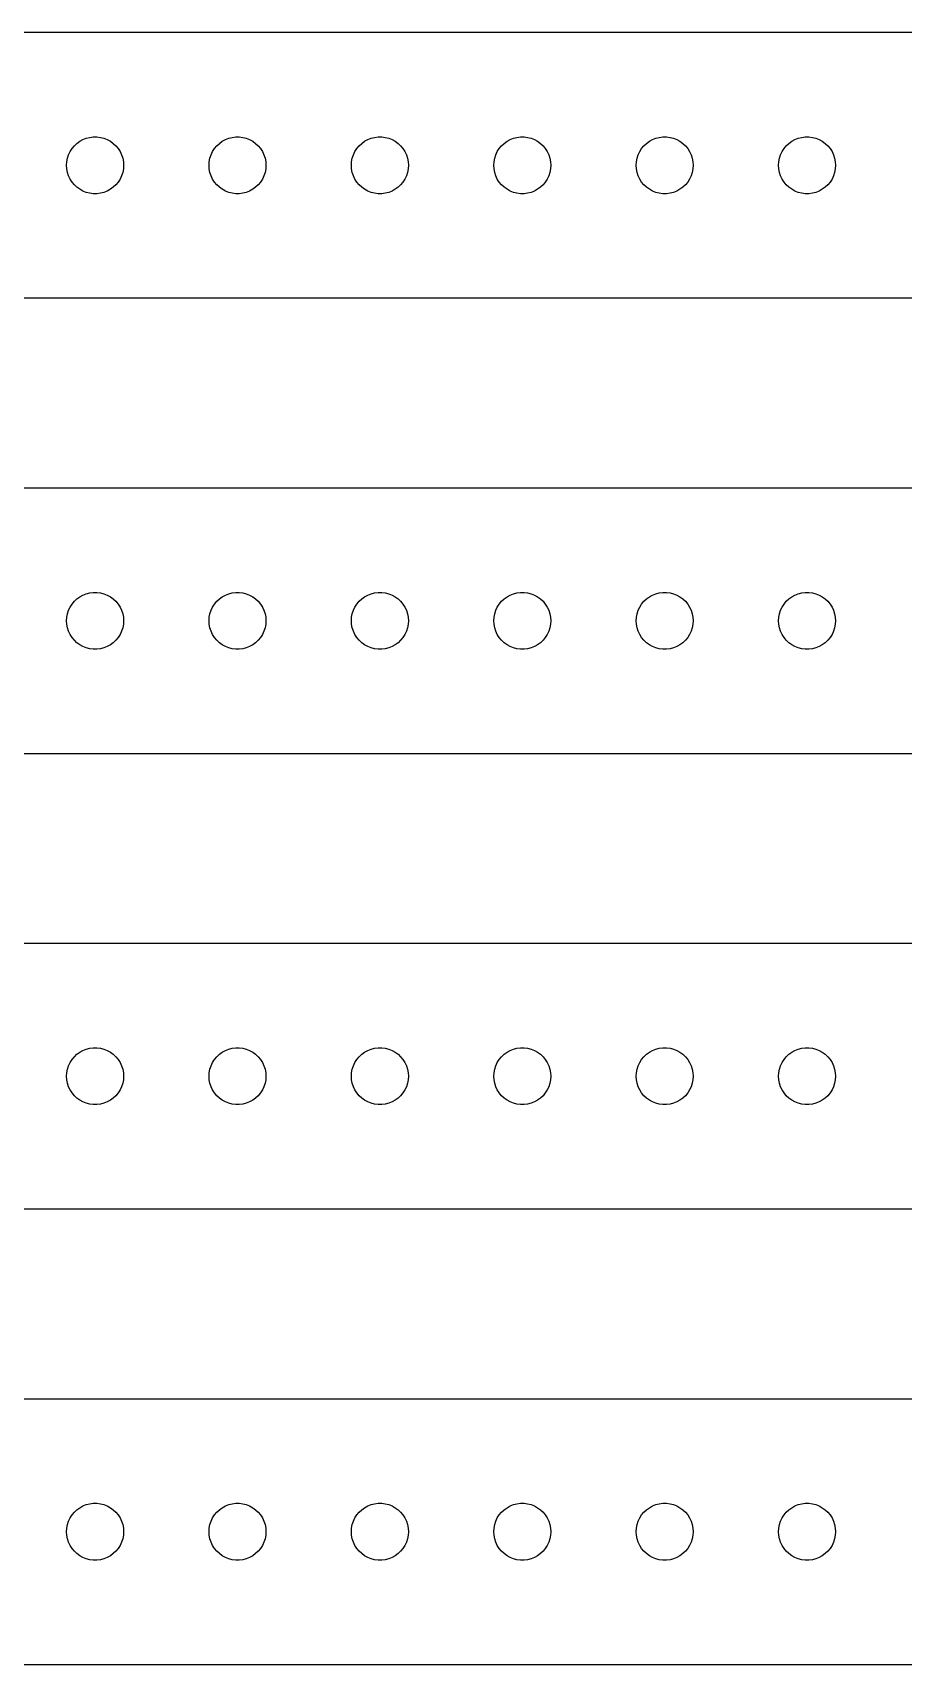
# Model space of a CAD drawing. Header units: metres. Extents: x -90 to 90, y 65 to 151.
# Drawn here: x -3.3 to 42.6, y 65 to 151 of the extents above; entities that cross this region are included whole.
import ezdxf

# ---------------------------------------------------------------- set-up
doc = ezdxf.new("R2010")
doc.units = ezdxf.units.M

msp = doc.modelspace()

# ---------------------------------------------------------------- linework, layer by layer
for p, q in [((84.8139, 150.99), (-84.8139, 150.99)), ((-0.80373, 145.266), (-0.63866, 145.357)), ((-0.63866, 145.357), (-0.46352, 145.427)), ((-0.46352, 145.427), (-0.28107, 145.473)), ((-0.28107, 145.473), (-0.09418, 145.497)), ((-0.09418, 145.497), (0.09418, 145.497)), ((0.09418, 145.497), (0.28107, 145.473)), ((0.28107, 145.473), (0.46352, 145.427)), ((0.46352, 145.427), (0.63866, 145.357)), ((0.63866, 145.357), (0.80373, 145.266)), ((6.69626, 145.266), (6.86133, 145.357)), ((6.86133, 145.357), (7.03647, 145.427)), ((7.03647, 145.427), (7.21892, 145.473)), ((7.21892, 145.473), (7.40581, 145.497)), ((7.40581, 145.497), (7.59418, 145.497)), ((7.59418, 145.497), (7.78107, 145.473)), ((7.78107, 145.473), (7.96352, 145.427)), ((7.96352, 145.427), (8.13866, 145.357)), ((8.13866, 145.357), (8.30373, 145.266)), ((14.1963, 145.266), (14.3613, 145.357)), ((14.3613, 145.357), (14.5365, 145.427)), ((14.5365, 145.427), (14.7189, 145.473)), ((14.7189, 145.473), (14.9058, 145.497)), ((14.9058, 145.497), (15.0942, 145.497)), ((15.0942, 145.497), (15.2811, 145.473)), ((15.2811, 145.473), (15.4635, 145.427)), ((15.4635, 145.427), (15.6387, 145.357)), ((15.6387, 145.357), (15.8037, 145.266)), ((21.6963, 145.266), (21.8613, 145.357)), ((21.8613, 145.357), (22.0365, 145.427)), ((22.0365, 145.427), (22.2189, 145.473)), ((22.2189, 145.473), (22.4058, 145.497)), ((22.4058, 145.497), (22.5942, 145.497)), ((22.5942, 145.497), (22.7811, 145.473)), ((22.7811, 145.473), (22.9635, 145.427)), ((22.9635, 145.427), (23.1387, 145.357)), ((23.1387, 145.357), (23.3037, 145.266)), ((29.1963, 145.266), (29.3613, 145.357)), ((29.3613, 145.357), (29.5365, 145.427)), ((29.5365, 145.427), (29.7189, 145.473)), ((29.7189, 145.473), (29.9058, 145.497)), ((29.9058, 145.497), (30.0942, 145.497)), ((30.0942, 145.497), (30.2811, 145.473)), ((30.2811, 145.473), (30.4635, 145.427)), ((30.4635, 145.427), (30.6387, 145.357)), ((30.6387, 145.357), (30.8037, 145.266)), ((36.6963, 145.266), (36.8613, 145.357)), ((36.8613, 145.357), (37.0365, 145.427)), ((37.0365, 145.427), (37.2189, 145.473)), ((37.2189, 145.473), (37.4058, 145.497)), ((37.4058, 145.497), (37.5942, 145.497)), ((37.5942, 145.497), (37.7811, 145.473)), ((37.7811, 145.473), (37.9635, 145.427)), ((37.9635, 145.427), (38.1387, 145.357)), ((38.1387, 145.357), (38.3037, 145.266)), ((-1.45287, 144.373), (-1.39465, 144.552)), ((-1.39465, 144.552), (-1.31445, 144.723)), ((-1.31445, 144.723), (-1.21352, 144.882)), ((-1.21352, 144.882), (-1.09344, 145.027)), ((-1.09344, 145.027), (-0.95613, 145.156)), ((-0.95613, 145.156), (-0.80373, 145.266)), ((0.80373, 145.266), (0.95613, 145.156)), ((0.95613, 145.156), (1.09344, 145.027)), ((1.09344, 145.027), (1.21352, 144.882)), ((1.21352, 144.882), (1.31445, 144.723)), ((1.31445, 144.723), (1.39465, 144.552)), ((1.39465, 144.552), (1.45287, 144.373)), ((6.04712, 144.373), (6.10533, 144.552)), ((6.10533, 144.552), (6.18553, 144.723)), ((6.18553, 144.723), (6.28647, 144.882)), ((6.28647, 144.882), (6.40654, 145.027)), ((6.40654, 145.027), (6.54385, 145.156)), ((6.54385, 145.156), (6.69626, 145.266)), ((8.30373, 145.266), (8.45613, 145.156)), ((8.45613, 145.156), (8.59344, 145.027)), ((8.59344, 145.027), (8.71352, 144.882)), ((8.71352, 144.882), (8.81445, 144.723)), ((8.81445, 144.723), (8.89465, 144.552)), ((8.89465, 144.552), (8.95287, 144.373)), ((13.5471, 144.373), (13.6053, 144.552)), ((13.6053, 144.552), (13.6855, 144.723)), ((13.6855, 144.723), (13.7865, 144.882)), ((13.7865, 144.882), (13.9065, 145.027)), ((13.9065, 145.027), (14.0439, 145.156)), ((14.0439, 145.156), (14.1963, 145.266)), ((15.8037, 145.266), (15.9561, 145.156)), ((15.9561, 145.156), (16.0934, 145.027)), ((16.0934, 145.027), (16.2135, 144.882)), ((16.2135, 144.882), (16.3145, 144.723)), ((16.3145, 144.723), (16.3947, 144.552)), ((16.3947, 144.552), (16.4529, 144.373)), ((21.0471, 144.373), (21.1053, 144.552)), ((21.1053, 144.552), (21.1855, 144.723)), ((21.1855, 144.723), (21.2865, 144.882)), ((21.2865, 144.882), (21.4065, 145.027)), ((21.4065, 145.027), (21.5439, 145.156)), ((21.5439, 145.156), (21.6963, 145.266)), ((23.3037, 145.266), (23.4561, 145.156)), ((23.4561, 145.156), (23.5934, 145.027)), ((23.5934, 145.027), (23.7135, 144.882)), ((23.7135, 144.882), (23.8145, 144.723)), ((23.8145, 144.723), (23.8947, 144.552)), ((23.8947, 144.552), (23.9529, 144.373)), ((28.5471, 144.373), (28.6053, 144.552)), ((28.6053, 144.552), (28.6855, 144.723)), ((28.6855, 144.723), (28.7865, 144.882)), ((28.7865, 144.882), (28.9065, 145.027)), ((28.9065, 145.027), (29.0439, 145.156)), ((29.0439, 145.156), (29.1963, 145.266)), ((30.8037, 145.266), (30.9561, 145.156)), ((30.9561, 145.156), (31.0934, 145.027)), ((31.0934, 145.027), (31.2135, 144.882)), ((31.2135, 144.882), (31.3145, 144.723)), ((31.3145, 144.723), (31.3947, 144.552)), ((31.3947, 144.552), (31.4529, 144.373)), ((36.0471, 144.373), (36.1053, 144.552)), ((36.1053, 144.552), (36.1855, 144.723)), ((36.1855, 144.723), (36.2865, 144.882)), ((36.2865, 144.882), (36.4065, 145.027)), ((36.4065, 145.027), (36.5439, 145.156)), ((36.5439, 145.156), (36.6963, 145.266)), ((38.3037, 145.266), (38.4561, 145.156)), ((38.4561, 145.156), (38.5934, 145.027)), ((38.5934, 145.027), (38.7135, 144.882)), ((38.7135, 144.882), (38.8145, 144.723)), ((38.8145, 144.723), (38.8947, 144.552)), ((38.8947, 144.552), (38.9529, 144.373)), ((-1.5, 144), (-1.48816, 144.188)), ((-1.48816, 143.812), (-1.5, 144)), ((-1.48816, 144.188), (-1.45287, 144.373)), ((-1.45287, 143.627), (-1.48816, 143.812)), ((-1.39465, 143.448), (-1.45287, 143.627)), ((1.45287, 143.627), (1.39465, 143.448)), ((1.45287, 144.373), (1.48816, 144.188)), ((1.48816, 143.812), (1.45287, 143.627)), ((1.48816, 144.188), (1.5, 144)), ((1.5, 144), (1.48816, 143.812)), ((6, 144), (6.01183, 144.188)), ((6.01183, 143.812), (6, 144)), ((6.01183, 144.188), (6.04712, 144.373)), ((6.04712, 143.627), (6.01183, 143.812)), ((6.10533, 143.448), (6.04712, 143.627)), ((8.95287, 143.627), (8.89465, 143.448)), ((8.95287, 144.373), (8.98816, 144.188)), ((8.98816, 143.812), (8.95287, 143.627)), ((8.98816, 144.188), (9, 144)), ((9, 144), (8.98816, 143.812)), ((13.5, 144), (13.5118, 144.188)), ((13.5118, 143.812), (13.5, 144)), ((13.5118, 144.188), (13.5471, 144.373)), ((13.5471, 143.627), (13.5118, 143.812)), ((13.6053, 143.448), (13.5471, 143.627)), ((16.4529, 143.627), (16.3947, 143.448)), ((16.4529, 144.373), (16.4882, 144.188)), ((16.4882, 143.812), (16.4529, 143.627)), ((16.4882, 144.188), (16.5, 144)), ((16.5, 144), (16.4882, 143.812)), ((21, 144), (21.0118, 144.188)), ((21.0118, 143.812), (21, 144)), ((21.0118, 144.188), (21.0471, 144.373)), ((21.0471, 143.627), (21.0118, 143.812)), ((21.1053, 143.448), (21.0471, 143.627)), ((23.9529, 143.627), (23.8947, 143.448)), ((23.9529, 144.373), (23.9882, 144.188)), ((23.9882, 143.812), (23.9529, 143.627)), ((23.9882, 144.188), (24, 144)), ((24, 144), (23.9882, 143.812)), ((28.5, 144), (28.5118, 144.188)), ((28.5118, 143.812), (28.5, 144)), ((28.5118, 144.188), (28.5471, 144.373)), ((28.5471, 143.627), (28.5118, 143.812)), ((28.6053, 143.448), (28.5471, 143.627)), ((31.4529, 143.627), (31.3947, 143.448)), ((31.4529, 144.373), (31.4882, 144.188)), ((31.4882, 143.812), (31.4529, 143.627)), ((31.4882, 144.188), (31.5, 144)), ((31.5, 144), (31.4882, 143.812)), ((36, 144), (36.0118, 144.188)), ((36.0118, 143.812), (36, 144)), ((36.0118, 144.188), (36.0471, 144.373)), ((36.0471, 143.627), (36.0118, 143.812)), ((36.1053, 143.448), (36.0471, 143.627)), ((38.9529, 143.627), (38.8947, 143.448)), ((38.9529, 144.373), (38.9882, 144.188)), ((38.9882, 143.812), (38.9529, 143.627)), ((38.9882, 144.188), (39, 144)), ((39, 144), (38.9882, 143.812)), ((-1.31445, 143.277), (-1.39465, 143.448)), ((-1.21352, 143.118), (-1.31445, 143.277)), ((-1.09344, 142.973), (-1.21352, 143.118)), ((-0.95613, 142.844), (-1.09344, 142.973)), ((-0.80373, 142.734), (-0.95613, 142.844)), ((-0.63866, 142.643), (-0.80373, 142.734)), ((0.80373, 142.734), (0.63866, 142.643)), ((0.95613, 142.844), (0.80373, 142.734)), ((1.09344, 142.973), (0.95613, 142.844)), ((1.21352, 143.118), (1.09344, 142.973)), ((1.31445, 143.277), (1.21352, 143.118)), ((1.39465, 143.448), (1.31445, 143.277)), ((6.18553, 143.277), (6.10533, 143.448)), ((6.28647, 143.118), (6.18553, 143.277)), ((6.40654, 142.973), (6.28647, 143.118)), ((6.54385, 142.844), (6.40654, 142.973)), ((6.69626, 142.734), (6.54385, 142.844)), ((6.86133, 142.643), (6.69626, 142.734)), ((8.30373, 142.734), (8.13866, 142.643)), ((8.45613, 142.844), (8.30373, 142.734)), ((8.59344, 142.973), (8.45613, 142.844)), ((8.71352, 143.118), (8.59344, 142.973)), ((8.81445, 143.277), (8.71352, 143.118)), ((8.89465, 143.448), (8.81445, 143.277)), ((13.6855, 143.277), (13.6053, 143.448)), ((13.7865, 143.118), (13.6855, 143.277)), ((13.9065, 142.973), (13.7865, 143.118)), ((14.0439, 142.844), (13.9065, 142.973)), ((14.1963, 142.734), (14.0439, 142.844)), ((14.3613, 142.643), (14.1963, 142.734)), ((15.8037, 142.734), (15.6387, 142.643)), ((15.9561, 142.844), (15.8037, 142.734)), ((16.0934, 142.973), (15.9561, 142.844)), ((16.2135, 143.118), (16.0934, 142.973)), ((16.3145, 143.277), (16.2135, 143.118)), ((16.3947, 143.448), (16.3145, 143.277)), ((21.1855, 143.277), (21.1053, 143.448)), ((21.2865, 143.118), (21.1855, 143.277)), ((21.4065, 142.973), (21.2865, 143.118)), ((21.5439, 142.844), (21.4065, 142.973)), ((21.6963, 142.734), (21.5439, 142.844)), ((21.8613, 142.643), (21.6963, 142.734)), ((23.3037, 142.734), (23.1387, 142.643)), ((23.4561, 142.844), (23.3037, 142.734)), ((23.5934, 142.973), (23.4561, 142.844)), ((23.7135, 143.118), (23.5934, 142.973)), ((23.8145, 143.277), (23.7135, 143.118)), ((23.8947, 143.448), (23.8145, 143.277)), ((28.6855, 143.277), (28.6053, 143.448)), ((28.7865, 143.118), (28.6855, 143.277)), ((28.9065, 142.973), (28.7865, 143.118)), ((29.0439, 142.844), (28.9065, 142.973)), ((29.1963, 142.734), (29.0439, 142.844)), ((29.3613, 142.643), (29.1963, 142.734)), ((30.8037, 142.734), (30.6387, 142.643)), ((30.9561, 142.844), (30.8037, 142.734)), ((31.0934, 142.973), (30.9561, 142.844)), ((31.2135, 143.118), (31.0934, 142.973)), ((31.3145, 143.277), (31.2135, 143.118)), ((31.3947, 143.448), (31.3145, 143.277)), ((36.1855, 143.277), (36.1053, 143.448)), ((36.2865, 143.118), (36.1855, 143.277)), ((36.4065, 142.973), (36.2865, 143.118)), ((36.5439, 142.844), (36.4065, 142.973)), ((36.6963, 142.734), (36.5439, 142.844)), ((36.8613, 142.643), (36.6963, 142.734)), ((38.3037, 142.734), (38.1387, 142.643)), ((38.4561, 142.844), (38.3037, 142.734)), ((38.5934, 142.973), (38.4561, 142.844)), ((38.7135, 143.118), (38.5934, 142.973)), ((38.8145, 143.277), (38.7135, 143.118)), ((38.8947, 143.448), (38.8145, 143.277)), ((-0.46352, 142.573), (-0.63866, 142.643)), ((-0.28107, 142.527), (-0.46352, 142.573)), ((-0.09418, 142.503), (-0.28107, 142.527)), ((0.09418, 142.503), (-0.09418, 142.503)), ((0.28107, 142.527), (0.09418, 142.503)), ((0.46352, 142.573), (0.28107, 142.527)), ((0.63866, 142.643), (0.46352, 142.573)), ((7.03647, 142.573), (6.86133, 142.643)), ((7.21892, 142.527), (7.03647, 142.573)), ((7.40581, 142.503), (7.21892, 142.527)), ((7.59418, 142.503), (7.40581, 142.503)), ((7.78107, 142.527), (7.59418, 142.503)), ((7.96352, 142.573), (7.78107, 142.527)), ((8.13866, 142.643), (7.96352, 142.573)), ((14.5365, 142.573), (14.3613, 142.643)), ((14.7189, 142.527), (14.5365, 142.573)), ((14.9058, 142.503), (14.7189, 142.527)), ((15.0942, 142.503), (14.9058, 142.503)), ((15.2811, 142.527), (15.0942, 142.503)), ((15.4635, 142.573), (15.2811, 142.527)), ((15.6387, 142.643), (15.4635, 142.573)), ((22.0365, 142.573), (21.8613, 142.643)), ((22.2189, 142.527), (22.0365, 142.573)), ((22.4058, 142.503), (22.2189, 142.527)), ((22.5942, 142.503), (22.4058, 142.503)), ((22.7811, 142.527), (22.5942, 142.503)), ((22.9635, 142.573), (22.7811, 142.527)), ((23.1387, 142.643), (22.9635, 142.573)), ((29.5365, 142.573), (29.3613, 142.643)), ((29.7189, 142.527), (29.5365, 142.573)), ((29.9058, 142.503), (29.7189, 142.527)), ((30.0942, 142.503), (29.9058, 142.503)), ((30.2811, 142.527), (30.0942, 142.503)), ((30.4635, 142.573), (30.2811, 142.527)), ((30.6387, 142.643), (30.4635, 142.573)), ((37.0365, 142.573), (36.8613, 142.643)), ((37.2189, 142.527), (37.0365, 142.573)), ((37.4058, 142.503), (37.2189, 142.527)), ((37.5942, 142.503), (37.4058, 142.503)), ((37.7811, 142.527), (37.5942, 142.503)), ((37.9635, 142.573), (37.7811, 142.527)), ((38.1387, 142.643), (37.9635, 142.573)), ((-84.8139, 137.01), (84.8139, 137.01)), ((84.8139, 126.99), (-84.8139, 126.99)), ((-0.95613, 121.156), (-0.80373, 121.266)), ((-0.80373, 121.266), (-0.63866, 121.357)), ((-0.63866, 121.357), (-0.46352, 121.427)), ((-0.46352, 121.427), (-0.28107, 121.473)), ((-0.28107, 121.473), (-0.09418, 121.497)), ((-0.09418, 121.497), (0.09418, 121.497)), ((0.09418, 121.497), (0.28107, 121.473)), ((0.28107, 121.473), (0.46352, 121.427)), ((0.46352, 121.427), (0.63866, 121.357)), ((0.63866, 121.357), (0.80373, 121.266)), ((0.80373, 121.266), (0.95613, 121.156)), ((6.54385, 121.156), (6.69626, 121.266)), ((6.69626, 121.266), (6.86133, 121.357)), ((6.86133, 121.357), (7.03647, 121.427)), ((7.03647, 121.427), (7.21892, 121.473)), ((7.21892, 121.473), (7.40581, 121.497)), ((7.40581, 121.497), (7.59418, 121.497)), ((7.59418, 121.497), (7.78107, 121.473)), ((7.78107, 121.473), (7.96352, 121.427)), ((7.96352, 121.427), (8.13866, 121.357)), ((8.13866, 121.357), (8.30373, 121.266)), ((8.30373, 121.266), (8.45613, 121.156)), ((14.0439, 121.156), (14.1963, 121.266)), ((14.1963, 121.266), (14.3613, 121.357)), ((14.3613, 121.357), (14.5365, 121.427)), ((14.5365, 121.427), (14.7189, 121.473)), ((14.7189, 121.473), (14.9058, 121.497)), ((14.9058, 121.497), (15.0942, 121.497)), ((15.0942, 121.497), (15.2811, 121.473)), ((15.2811, 121.473), (15.4635, 121.427)), ((15.4635, 121.427), (15.6387, 121.357)), ((15.6387, 121.357), (15.8037, 121.266)), ((15.8037, 121.266), (15.9561, 121.156)), ((21.5439, 121.156), (21.6963, 121.266)), ((21.6963, 121.266), (21.8613, 121.357)), ((21.8613, 121.357), (22.0365, 121.427)), ((22.0365, 121.427), (22.2189, 121.473)), ((22.2189, 121.473), (22.4058, 121.497)), ((22.4058, 121.497), (22.5942, 121.497)), ((22.5942, 121.497), (22.7811, 121.473)), ((22.7811, 121.473), (22.9635, 121.427)), ((22.9635, 121.427), (23.1387, 121.357)), ((23.1387, 121.357), (23.3037, 121.266)), ((23.3037, 121.266), (23.4561, 121.156)), ((29.0439, 121.156), (29.1963, 121.266)), ((29.1963, 121.266), (29.3613, 121.357)), ((29.3613, 121.357), (29.5365, 121.427)), ((29.5365, 121.427), (29.7189, 121.473)), ((29.7189, 121.473), (29.9058, 121.497)), ((29.9058, 121.497), (30.0942, 121.497)), ((30.0942, 121.497), (30.2811, 121.473)), ((30.2811, 121.473), (30.4635, 121.427)), ((30.4635, 121.427), (30.6387, 121.357)), ((30.6387, 121.357), (30.8037, 121.266)), ((30.8037, 121.266), (30.9561, 121.156)), ((36.5439, 121.156), (36.6963, 121.266)), ((36.6963, 121.266), (36.8613, 121.357)), ((36.8613, 121.357), (37.0365, 121.427)), ((37.0365, 121.427), (37.2189, 121.473)), ((37.2189, 121.473), (37.4058, 121.497)), ((37.4058, 121.497), (37.5942, 121.497)), ((37.5942, 121.497), (37.7811, 121.473)), ((37.7811, 121.473), (37.9635, 121.427)), ((37.9635, 121.427), (38.1387, 121.357)), ((38.1387, 121.357), (38.3037, 121.266)), ((38.3037, 121.266), (38.4561, 121.156)), ((-1.48816, 120.188), (-1.45287, 120.373)), ((-1.45287, 120.373), (-1.39465, 120.552)), ((-1.39465, 120.552), (-1.31445, 120.723)), ((-1.31445, 120.723), (-1.21352, 120.882)), ((-1.21352, 120.882), (-1.09344, 121.027)), ((-1.09344, 121.027), (-0.95613, 121.156)), ((0.95613, 121.156), (1.09344, 121.027)), ((1.09344, 121.027), (1.21352, 120.882)), ((1.21352, 120.882), (1.31445, 120.723)), ((1.31445, 120.723), (1.39465, 120.552)), ((1.39465, 120.552), (1.45287, 120.373)), ((1.45287, 120.373), (1.48816, 120.188)), ((6.01183, 120.188), (6.04712, 120.373)), ((6.04712, 120.373), (6.10533, 120.552)), ((6.10533, 120.552), (6.18553, 120.723)), ((6.18553, 120.723), (6.28647, 120.882)), ((6.28647, 120.882), (6.40654, 121.027)), ((6.40654, 121.027), (6.54385, 121.156)), ((8.45613, 121.156), (8.59344, 121.027)), ((8.59344, 121.027), (8.71352, 120.882)), ((8.71352, 120.882), (8.81445, 120.723)), ((8.81445, 120.723), (8.89465, 120.552)), ((8.89465, 120.552), (8.95287, 120.373)), ((8.95287, 120.373), (8.98816, 120.188)), ((13.5118, 120.188), (13.5471, 120.373)), ((13.5471, 120.373), (13.6053, 120.552)), ((13.6053, 120.552), (13.6855, 120.723)), ((13.6855, 120.723), (13.7865, 120.882)), ((13.7865, 120.882), (13.9065, 121.027)), ((13.9065, 121.027), (14.0439, 121.156)), ((15.9561, 121.156), (16.0934, 121.027)), ((16.0934, 121.027), (16.2135, 120.882)), ((16.2135, 120.882), (16.3145, 120.723)), ((16.3145, 120.723), (16.3947, 120.552)), ((16.3947, 120.552), (16.4529, 120.373)), ((16.4529, 120.373), (16.4882, 120.188)), ((21.0118, 120.188), (21.0471, 120.373)), ((21.0471, 120.373), (21.1053, 120.552)), ((21.1053, 120.552), (21.1855, 120.723)), ((21.1855, 120.723), (21.2865, 120.882)), ((21.2865, 120.882), (21.4065, 121.027)), ((21.4065, 121.027), (21.5439, 121.156)), ((23.4561, 121.156), (23.5934, 121.027)), ((23.5934, 121.027), (23.7135, 120.882)), ((23.7135, 120.882), (23.8145, 120.723)), ((23.8145, 120.723), (23.8947, 120.552)), ((23.8947, 120.552), (23.9529, 120.373)), ((23.9529, 120.373), (23.9882, 120.188)), ((28.5118, 120.188), (28.5471, 120.373)), ((28.5471, 120.373), (28.6053, 120.552)), ((28.6053, 120.552), (28.6855, 120.723)), ((28.6855, 120.723), (28.7865, 120.882)), ((28.7865, 120.882), (28.9065, 121.027)), ((28.9065, 121.027), (29.0439, 121.156)), ((30.9561, 121.156), (31.0934, 121.027)), ((31.0934, 121.027), (31.2135, 120.882)), ((31.2135, 120.882), (31.3145, 120.723)), ((31.3145, 120.723), (31.3947, 120.552)), ((31.3947, 120.552), (31.4529, 120.373)), ((31.4529, 120.373), (31.4882, 120.188)), ((36.0118, 120.188), (36.0471, 120.373)), ((36.0471, 120.373), (36.1053, 120.552)), ((36.1053, 120.552), (36.1855, 120.723)), ((36.1855, 120.723), (36.2865, 120.882)), ((36.2865, 120.882), (36.4065, 121.027)), ((36.4065, 121.027), (36.5439, 121.156)), ((38.4561, 121.156), (38.5934, 121.027)), ((38.5934, 121.027), (38.7135, 120.882)), ((38.7135, 120.882), (38.8145, 120.723)), ((38.8145, 120.723), (38.8947, 120.552)), ((38.8947, 120.552), (38.9529, 120.373)), ((38.9529, 120.373), (38.9882, 120.188)), ((-1.5, 120), (-1.48816, 120.188)), ((-1.48816, 119.812), (-1.5, 120)), ((-1.45287, 119.627), (-1.48816, 119.812)), ((-1.39465, 119.448), (-1.45287, 119.627)), ((1.45287, 119.627), (1.39465, 119.448)), ((1.48816, 119.812), (1.45287, 119.627)), ((1.48816, 120.188), (1.5, 120)), ((1.5, 120), (1.48816, 119.812)), ((6, 120), (6.01183, 120.188)), ((6.01183, 119.812), (6, 120)), ((6.04712, 119.627), (6.01183, 119.812)), ((6.10533, 119.448), (6.04712, 119.627)), ((8.95287, 119.627), (8.89465, 119.448)), ((8.98816, 119.812), (8.95287, 119.627)), ((8.98816, 120.188), (9, 120)), ((9, 120), (8.98816, 119.812)), ((13.5, 120), (13.5118, 120.188)), ((13.5118, 119.812), (13.5, 120)), ((13.5471, 119.627), (13.5118, 119.812)), ((13.6053, 119.448), (13.5471, 119.627)), ((16.4529, 119.627), (16.3947, 119.448)), ((16.4882, 119.812), (16.4529, 119.627)), ((16.4882, 120.188), (16.5, 120)), ((16.5, 120), (16.4882, 119.812)), ((21, 120), (21.0118, 120.188)), ((21.0118, 119.812), (21, 120)), ((21.0471, 119.627), (21.0118, 119.812)), ((21.1053, 119.448), (21.0471, 119.627)), ((23.9529, 119.627), (23.8947, 119.448)), ((23.9882, 119.812), (23.9529, 119.627)), ((23.9882, 120.188), (24, 120)), ((24, 120), (23.9882, 119.812)), ((28.5, 120), (28.5118, 120.188)), ((28.5118, 119.812), (28.5, 120)), ((28.5471, 119.627), (28.5118, 119.812)), ((28.6053, 119.448), (28.5471, 119.627)), ((31.4529, 119.627), (31.3947, 119.448)), ((31.4882, 119.812), (31.4529, 119.627)), ((31.4882, 120.188), (31.5, 120)), ((31.5, 120), (31.4882, 119.812)), ((36, 120), (36.0118, 120.188)), ((36.0118, 119.812), (36, 120)), ((36.0471, 119.627), (36.0118, 119.812)), ((36.1053, 119.448), (36.0471, 119.627)), ((38.9529, 119.627), (38.8947, 119.448)), ((38.9882, 119.812), (38.9529, 119.627)), ((38.9882, 120.188), (39, 120)), ((39, 120), (38.9882, 119.812)), ((-1.31445, 119.277), (-1.39465, 119.448)), ((-1.21352, 119.118), (-1.31445, 119.277)), ((-1.09344, 118.973), (-1.21352, 119.118)), ((-0.95613, 118.844), (-1.09344, 118.973)), ((-0.80373, 118.734), (-0.95613, 118.844)), ((-0.63866, 118.643), (-0.80373, 118.734)), ((0.80373, 118.734), (0.63866, 118.643)), ((0.95613, 118.844), (0.80373, 118.734)), ((1.09344, 118.973), (0.95613, 118.844)), ((1.21352, 119.118), (1.09344, 118.973)), ((1.31445, 119.277), (1.21352, 119.118)), ((1.39465, 119.448), (1.31445, 119.277)), ((6.18553, 119.277), (6.10533, 119.448)), ((6.28647, 119.118), (6.18553, 119.277)), ((6.40654, 118.973), (6.28647, 119.118)), ((6.54385, 118.844), (6.40654, 118.973)), ((6.69626, 118.734), (6.54385, 118.844)), ((6.86133, 118.643), (6.69626, 118.734)), ((8.30373, 118.734), (8.13866, 118.643)), ((8.45613, 118.844), (8.30373, 118.734)), ((8.59344, 118.973), (8.45613, 118.844)), ((8.71352, 119.118), (8.59344, 118.973)), ((8.81445, 119.277), (8.71352, 119.118)), ((8.89465, 119.448), (8.81445, 119.277)), ((13.6855, 119.277), (13.6053, 119.448)), ((13.7865, 119.118), (13.6855, 119.277)), ((13.9065, 118.973), (13.7865, 119.118)), ((14.0439, 118.844), (13.9065, 118.973)), ((14.1963, 118.734), (14.0439, 118.844)), ((14.3613, 118.643), (14.1963, 118.734)), ((15.8037, 118.734), (15.6387, 118.643)), ((15.9561, 118.844), (15.8037, 118.734)), ((16.0934, 118.973), (15.9561, 118.844)), ((16.2135, 119.118), (16.0934, 118.973)), ((16.3145, 119.277), (16.2135, 119.118)), ((16.3947, 119.448), (16.3145, 119.277)), ((21.1855, 119.277), (21.1053, 119.448)), ((21.2865, 119.118), (21.1855, 119.277)), ((21.4065, 118.973), (21.2865, 119.118)), ((21.5439, 118.844), (21.4065, 118.973)), ((21.6963, 118.734), (21.5439, 118.844)), ((21.8613, 118.643), (21.6963, 118.734)), ((23.3037, 118.734), (23.1387, 118.643)), ((23.4561, 118.844), (23.3037, 118.734)), ((23.5934, 118.973), (23.4561, 118.844)), ((23.7135, 119.118), (23.5934, 118.973)), ((23.8145, 119.277), (23.7135, 119.118)), ((23.8947, 119.448), (23.8145, 119.277)), ((28.6855, 119.277), (28.6053, 119.448)), ((28.7865, 119.118), (28.6855, 119.277)), ((28.9065, 118.973), (28.7865, 119.118)), ((29.0439, 118.844), (28.9065, 118.973)), ((29.1963, 118.734), (29.0439, 118.844)), ((29.3613, 118.643), (29.1963, 118.734)), ((30.8037, 118.734), (30.6387, 118.643)), ((30.9561, 118.844), (30.8037, 118.734)), ((31.0934, 118.973), (30.9561, 118.844)), ((31.2135, 119.118), (31.0934, 118.973)), ((31.3145, 119.277), (31.2135, 119.118)), ((31.3947, 119.448), (31.3145, 119.277)), ((36.1855, 119.277), (36.1053, 119.448)), ((36.2865, 119.118), (36.1855, 119.277)), ((36.4065, 118.973), (36.2865, 119.118)), ((36.5439, 118.844), (36.4065, 118.973)), ((36.6963, 118.734), (36.5439, 118.844)), ((36.8613, 118.643), (36.6963, 118.734)), ((38.3037, 118.734), (38.1387, 118.643)), ((38.4561, 118.844), (38.3037, 118.734)), ((38.5934, 118.973), (38.4561, 118.844)), ((38.7135, 119.118), (38.5934, 118.973)), ((38.8145, 119.277), (38.7135, 119.118)), ((38.8947, 119.448), (38.8145, 119.277)), ((-0.46352, 118.573), (-0.63866, 118.643)), ((-0.28107, 118.527), (-0.46352, 118.573)), ((-0.09418, 118.503), (-0.28107, 118.527)), ((0.09418, 118.503), (-0.09418, 118.503)), ((0.28107, 118.527), (0.09418, 118.503)), ((0.46352, 118.573), (0.28107, 118.527)), ((0.63866, 118.643), (0.46352, 118.573)), ((7.03647, 118.573), (6.86133, 118.643)), ((7.21892, 118.527), (7.03647, 118.573)), ((7.40581, 118.503), (7.21892, 118.527)), ((7.59418, 118.503), (7.40581, 118.503)), ((7.78107, 118.527), (7.59418, 118.503)), ((7.96352, 118.573), (7.78107, 118.527)), ((8.13866, 118.643), (7.96352, 118.573)), ((14.5365, 118.573), (14.3613, 118.643)), ((14.7189, 118.527), (14.5365, 118.573)), ((14.9058, 118.503), (14.7189, 118.527)), ((15.0942, 118.503), (14.9058, 118.503)), ((15.2811, 118.527), (15.0942, 118.503)), ((15.4635, 118.573), (15.2811, 118.527)), ((15.6387, 118.643), (15.4635, 118.573)), ((22.0365, 118.573), (21.8613, 118.643)), ((22.2189, 118.527), (22.0365, 118.573)), ((22.4058, 118.503), (22.2189, 118.527)), ((22.5942, 118.503), (22.4058, 118.503)), ((22.7811, 118.527), (22.5942, 118.503)), ((22.9635, 118.573), (22.7811, 118.527)), ((23.1387, 118.643), (22.9635, 118.573)), ((29.5365, 118.573), (29.3613, 118.643)), ((29.7189, 118.527), (29.5365, 118.573)), ((29.9058, 118.503), (29.7189, 118.527)), ((30.0942, 118.503), (29.9058, 118.503)), ((30.2811, 118.527), (30.0942, 118.503)), ((30.4635, 118.573), (30.2811, 118.527)), ((30.6387, 118.643), (30.4635, 118.573)), ((37.0365, 118.573), (36.8613, 118.643)), ((37.2189, 118.527), (37.0365, 118.573)), ((37.4058, 118.503), (37.2189, 118.527)), ((37.5942, 118.503), (37.4058, 118.503)), ((37.7811, 118.527), (37.5942, 118.503)), ((37.9635, 118.573), (37.7811, 118.527)), ((38.1387, 118.643), (37.9635, 118.573)), ((-84.8139, 113.01), (84.8139, 113.01)), ((84.8139, 102.99), (-84.8139, 102.99)), ((-0.95613, 97.1558), (-0.80373, 97.2665)), ((-0.80373, 97.2665), (-0.63866, 97.3572)), ((-0.63866, 97.3572), (-0.46352, 97.4266)), ((-0.46352, 97.4266), (-0.28107, 97.4734)), ((-0.28107, 97.4734), (-0.09418, 97.497)), ((-0.09418, 97.497), (0.09418, 97.497)), ((0.09418, 97.497), (0.28107, 97.4734)), ((0.28107, 97.4734), (0.46352, 97.4266)), ((0.46352, 97.4266), (0.63866, 97.3572)), ((0.63866, 97.3572), (0.80373, 97.2665)), ((0.80373, 97.2665), (0.95613, 97.1558)), ((6.54385, 97.1558), (6.69626, 97.2665)), ((6.69626, 97.2665), (6.86133, 97.3572)), ((6.86133, 97.3572), (7.03647, 97.4266)), ((7.03647, 97.4266), (7.21892, 97.4734)), ((7.21892, 97.4734), (7.40581, 97.497)), ((7.40581, 97.497), (7.59418, 97.497)), ((7.59418, 97.497), (7.78107, 97.4734)), ((7.78107, 97.4734), (7.96352, 97.4266)), ((7.96352, 97.4266), (8.13866, 97.3572)), ((8.13866, 97.3572), (8.30373, 97.2665)), ((8.30373, 97.2665), (8.45613, 97.1558)), ((14.0439, 97.1558), (14.1963, 97.2665)), ((14.1963, 97.2665), (14.3613, 97.3572)), ((14.3613, 97.3572), (14.5365, 97.4266)), ((14.5365, 97.4266), (14.7189, 97.4734)), ((14.7189, 97.4734), (14.9058, 97.497)), ((14.9058, 97.497), (15.0942, 97.497)), ((15.0942, 97.497), (15.2811, 97.4734)), ((15.2811, 97.4734), (15.4635, 97.4266)), ((15.4635, 97.4266), (15.6387, 97.3572)), ((15.6387, 97.3572), (15.8037, 97.2665)), ((15.8037, 97.2665), (15.9561, 97.1558)), ((21.5439, 97.1558), (21.6963, 97.2665)), ((21.6963, 97.2665), (21.8613, 97.3572)), ((21.8613, 97.3572), (22.0365, 97.4266)), ((22.0365, 97.4266), (22.2189, 97.4734)), ((22.2189, 97.4734), (22.4058, 97.497)), ((22.4058, 97.497), (22.5942, 97.497)), ((22.5942, 97.497), (22.7811, 97.4734)), ((22.7811, 97.4734), (22.9635, 97.4266)), ((22.9635, 97.4266), (23.1387, 97.3572)), ((23.1387, 97.3572), (23.3037, 97.2665)), ((23.3037, 97.2665), (23.4561, 97.1558)), ((29.0439, 97.1558), (29.1963, 97.2665)), ((29.1963, 97.2665), (29.3613, 97.3572)), ((29.3613, 97.3572), (29.5365, 97.4266)), ((29.5365, 97.4266), (29.7189, 97.4734)), ((29.7189, 97.4734), (29.9058, 97.497)), ((29.9058, 97.497), (30.0942, 97.497)), ((30.0942, 97.497), (30.2811, 97.4734)), ((30.2811, 97.4734), (30.4635, 97.4266)), ((30.4635, 97.4266), (30.6387, 97.3572)), ((30.6387, 97.3572), (30.8037, 97.2665)), ((30.8037, 97.2665), (30.9561, 97.1558)), ((36.5439, 97.1558), (36.6963, 97.2665)), ((36.6963, 97.2665), (36.8613, 97.3572)), ((36.8613, 97.3572), (37.0365, 97.4266)), ((37.0365, 97.4266), (37.2189, 97.4734)), ((37.2189, 97.4734), (37.4058, 97.497)), ((37.4058, 97.497), (37.5942, 97.497)), ((37.5942, 97.497), (37.7811, 97.4734)), ((37.7811, 97.4734), (37.9635, 97.4266)), ((37.9635, 97.4266), (38.1387, 97.3572)), ((38.1387, 97.3572), (38.3037, 97.2665)), ((38.3037, 97.2665), (38.4561, 97.1558)), ((-1.48816, 96.188), (-1.45287, 96.373)), ((-1.45287, 96.373), (-1.39465, 96.5522)), ((-1.39465, 96.5522), (-1.31445, 96.7226)), ((-1.31445, 96.7226), (-1.21352, 96.8817)), ((-1.21352, 96.8817), (-1.09344, 97.0268)), ((-1.09344, 97.0268), (-0.95613, 97.1558)), ((0.95613, 97.1558), (1.09344, 97.0268)), ((1.09344, 97.0268), (1.21352, 96.8817)), ((1.21352, 96.8817), (1.31445, 96.7226)), ((1.31445, 96.7226), (1.39465, 96.5522)), ((1.39465, 96.5522), (1.45287, 96.373)), ((1.45287, 96.373), (1.48816, 96.188)), ((6.01183, 96.188), (6.04712, 96.373)), ((6.04712, 96.373), (6.10533, 96.5522)), ((6.10533, 96.5522), (6.18553, 96.7226)), ((6.18553, 96.7226), (6.28647, 96.8817)), ((6.28647, 96.8817), (6.40654, 97.0268)), ((6.40654, 97.0268), (6.54385, 97.1558)), ((8.45613, 97.1558), (8.59344, 97.0268)), ((8.59344, 97.0268), (8.71352, 96.8817)), ((8.71352, 96.8817), (8.81445, 96.7226)), ((8.81445, 96.7226), (8.89465, 96.5522)), ((8.89465, 96.5522), (8.95287, 96.373)), ((8.95287, 96.373), (8.98816, 96.188)), ((13.5118, 96.188), (13.5471, 96.373)), ((13.5471, 96.373), (13.6053, 96.5522)), ((13.6053, 96.5522), (13.6855, 96.7226)), ((13.6855, 96.7226), (13.7865, 96.8817)), ((13.7865, 96.8817), (13.9065, 97.0268)), ((13.9065, 97.0268), (14.0439, 97.1558)), ((15.9561, 97.1558), (16.0934, 97.0268)), ((16.0934, 97.0268), (16.2135, 96.8817)), ((16.2135, 96.8817), (16.3145, 96.7226)), ((16.3145, 96.7226), (16.3947, 96.5522)), ((16.3947, 96.5522), (16.4529, 96.373)), ((16.4529, 96.373), (16.4882, 96.188)), ((21.0118, 96.188), (21.0471, 96.373)), ((21.0471, 96.373), (21.1053, 96.5522)), ((21.1053, 96.5522), (21.1855, 96.7226)), ((21.1855, 96.7226), (21.2865, 96.8817)), ((21.2865, 96.8817), (21.4065, 97.0268)), ((21.4065, 97.0268), (21.5439, 97.1558)), ((23.4561, 97.1558), (23.5934, 97.0268)), ((23.5934, 97.0268), (23.7135, 96.8817)), ((23.7135, 96.8817), (23.8145, 96.7226)), ((23.8145, 96.7226), (23.8947, 96.5522)), ((23.8947, 96.5522), (23.9529, 96.373)), ((23.9529, 96.373), (23.9882, 96.188)), ((28.5118, 96.188), (28.5471, 96.373)), ((28.5471, 96.373), (28.6053, 96.5522)), ((28.6053, 96.5522), (28.6855, 96.7226)), ((28.6855, 96.7226), (28.7865, 96.8817)), ((28.7865, 96.8817), (28.9065, 97.0268)), ((28.9065, 97.0268), (29.0439, 97.1558)), ((30.9561, 97.1558), (31.0934, 97.0268)), ((31.0934, 97.0268), (31.2135, 96.8817)), ((31.2135, 96.8817), (31.3145, 96.7226)), ((31.3145, 96.7226), (31.3947, 96.5522)), ((31.3947, 96.5522), (31.4529, 96.373)), ((31.4529, 96.373), (31.4882, 96.188)), ((36.0118, 96.188), (36.0471, 96.373)), ((36.0471, 96.373), (36.1053, 96.5522)), ((36.1053, 96.5522), (36.1855, 96.7226)), ((36.1855, 96.7226), (36.2865, 96.8817)), ((36.2865, 96.8817), (36.4065, 97.0268)), ((36.4065, 97.0268), (36.5439, 97.1558)), ((38.4561, 97.1558), (38.5934, 97.0268)), ((38.5934, 97.0268), (38.7135, 96.8817)), ((38.7135, 96.8817), (38.8145, 96.7226)), ((38.8145, 96.7226), (38.8947, 96.5522)), ((38.8947, 96.5522), (38.9529, 96.373)), ((38.9529, 96.373), (38.9882, 96.188)), ((-1.5, 96), (-1.48816, 96.188)), ((-1.48816, 95.812), (-1.5, 96)), ((-1.45287, 95.627), (-1.48816, 95.812)), ((-1.39465, 95.4478), (-1.45287, 95.627)), ((-1.31445, 95.2774), (-1.39465, 95.4478)), ((1.39465, 95.4478), (1.31445, 95.2774)), ((1.45287, 95.627), (1.39465, 95.4478)), ((1.48816, 95.812), (1.45287, 95.627)), ((1.48816, 96.188), (1.5, 96)), ((1.5, 96), (1.48816, 95.812)), ((6, 96), (6.01183, 96.188)), ((6.01183, 95.812), (6, 96)), ((6.04712, 95.627), (6.01183, 95.812)), ((6.10533, 95.4478), (6.04712, 95.627)), ((6.18553, 95.2774), (6.10533, 95.4478)), ((8.89465, 95.4478), (8.81445, 95.2774)), ((8.95287, 95.627), (8.89465, 95.4478)), ((8.98816, 95.812), (8.95287, 95.627)), ((8.98816, 96.188), (9, 96)), ((9, 96), (8.98816, 95.812)), ((13.5, 96), (13.5118, 96.188)), ((13.5118, 95.812), (13.5, 96)), ((13.5471, 95.627), (13.5118, 95.812)), ((13.6053, 95.4478), (13.5471, 95.627)), ((13.6855, 95.2774), (13.6053, 95.4478)), ((16.3947, 95.4478), (16.3145, 95.2774)), ((16.4529, 95.627), (16.3947, 95.4478)), ((16.4882, 95.812), (16.4529, 95.627)), ((16.4882, 96.188), (16.5, 96)), ((16.5, 96), (16.4882, 95.812)), ((21, 96), (21.0118, 96.188)), ((21.0118, 95.812), (21, 96)), ((21.0471, 95.627), (21.0118, 95.812)), ((21.1053, 95.4478), (21.0471, 95.627)), ((21.1855, 95.2774), (21.1053, 95.4478)), ((23.8947, 95.4478), (23.8145, 95.2774)), ((23.9529, 95.627), (23.8947, 95.4478)), ((23.9882, 95.812), (23.9529, 95.627)), ((23.9882, 96.188), (24, 96)), ((24, 96), (23.9882, 95.812)), ((28.5, 96), (28.5118, 96.188)), ((28.5118, 95.812), (28.5, 96)), ((28.5471, 95.627), (28.5118, 95.812)), ((28.6053, 95.4478), (28.5471, 95.627)), ((28.6855, 95.2774), (28.6053, 95.4478)), ((31.3947, 95.4478), (31.3145, 95.2774)), ((31.4529, 95.627), (31.3947, 95.4478)), ((31.4882, 95.812), (31.4529, 95.627)), ((31.4882, 96.188), (31.5, 96)), ((31.5, 96), (31.4882, 95.812)), ((36, 96), (36.0118, 96.188)), ((36.0118, 95.812), (36, 96)), ((36.0471, 95.627), (36.0118, 95.812)), ((36.1053, 95.4478), (36.0471, 95.627)), ((36.1855, 95.2774), (36.1053, 95.4478)), ((38.8947, 95.4478), (38.8145, 95.2774)), ((38.9529, 95.627), (38.8947, 95.4478)), ((38.9882, 95.812), (38.9529, 95.627)), ((38.9882, 96.188), (39, 96)), ((39, 96), (38.9882, 95.812)), ((-1.21352, 95.1183), (-1.31445, 95.2774)), ((-1.09344, 94.9732), (-1.21352, 95.1183)), ((-0.95613, 94.8442), (-1.09344, 94.9732)), ((-0.80373, 94.7335), (-0.95613, 94.8442)), ((-0.63866, 94.6428), (-0.80373, 94.7335)), ((-0.46352, 94.5734), (-0.63866, 94.6428)), ((0.63866, 94.6428), (0.46352, 94.5734)), ((0.80373, 94.7335), (0.63866, 94.6428)), ((0.95613, 94.8442), (0.80373, 94.7335)), ((1.09344, 94.9732), (0.95613, 94.8442)), ((1.21352, 95.1183), (1.09344, 94.9732)), ((1.31445, 95.2774), (1.21352, 95.1183)), ((6.28647, 95.1183), (6.18553, 95.2774)), ((6.40654, 94.9732), (6.28647, 95.1183)), ((6.54385, 94.8442), (6.40654, 94.9732)), ((6.69626, 94.7335), (6.54385, 94.8442)), ((6.86133, 94.6428), (6.69626, 94.7335)), ((7.03647, 94.5734), (6.86133, 94.6428)), ((8.13866, 94.6428), (7.96352, 94.5734)), ((8.30373, 94.7335), (8.13866, 94.6428)), ((8.45613, 94.8442), (8.30373, 94.7335)), ((8.59344, 94.9732), (8.45613, 94.8442)), ((8.71352, 95.1183), (8.59344, 94.9732)), ((8.81445, 95.2774), (8.71352, 95.1183)), ((13.7865, 95.1183), (13.6855, 95.2774)), ((13.9065, 94.9732), (13.7865, 95.1183)), ((14.0439, 94.8442), (13.9065, 94.9732)), ((14.1963, 94.7335), (14.0439, 94.8442)), ((14.3613, 94.6428), (14.1963, 94.7335)), ((14.5365, 94.5734), (14.3613, 94.6428)), ((15.6387, 94.6428), (15.4635, 94.5734)), ((15.8037, 94.7335), (15.6387, 94.6428)), ((15.9561, 94.8442), (15.8037, 94.7335)), ((16.0934, 94.9732), (15.9561, 94.8442)), ((16.2135, 95.1183), (16.0934, 94.9732)), ((16.3145, 95.2774), (16.2135, 95.1183)), ((21.2865, 95.1183), (21.1855, 95.2774)), ((21.4065, 94.9732), (21.2865, 95.1183)), ((21.5439, 94.8442), (21.4065, 94.9732)), ((21.6963, 94.7335), (21.5439, 94.8442)), ((21.8613, 94.6428), (21.6963, 94.7335)), ((22.0365, 94.5734), (21.8613, 94.6428)), ((23.1387, 94.6428), (22.9635, 94.5734)), ((23.3037, 94.7335), (23.1387, 94.6428)), ((23.4561, 94.8442), (23.3037, 94.7335)), ((23.5934, 94.9732), (23.4561, 94.8442)), ((23.7135, 95.1183), (23.5934, 94.9732)), ((23.8145, 95.2774), (23.7135, 95.1183)), ((28.7865, 95.1183), (28.6855, 95.2774)), ((28.9065, 94.9732), (28.7865, 95.1183)), ((29.0439, 94.8442), (28.9065, 94.9732)), ((29.1963, 94.7335), (29.0439, 94.8442)), ((29.3613, 94.6428), (29.1963, 94.7335)), ((29.5365, 94.5734), (29.3613, 94.6428)), ((30.6387, 94.6428), (30.4635, 94.5734)), ((30.8037, 94.7335), (30.6387, 94.6428)), ((30.9561, 94.8442), (30.8037, 94.7335)), ((31.0934, 94.9732), (30.9561, 94.8442)), ((31.2135, 95.1183), (31.0934, 94.9732)), ((31.3145, 95.2774), (31.2135, 95.1183)), ((36.2865, 95.1183), (36.1855, 95.2774)), ((36.4065, 94.9732), (36.2865, 95.1183)), ((36.5439, 94.8442), (36.4065, 94.9732)), ((36.6963, 94.7335), (36.5439, 94.8442)), ((36.8613, 94.6428), (36.6963, 94.7335)), ((37.0365, 94.5734), (36.8613, 94.6428)), ((38.1387, 94.6428), (37.9635, 94.5734)), ((38.3037, 94.7335), (38.1387, 94.6428)), ((38.4561, 94.8442), (38.3037, 94.7335)), ((38.5934, 94.9732), (38.4561, 94.8442)), ((38.7135, 95.1183), (38.5934, 94.9732)), ((38.8145, 95.2774), (38.7135, 95.1183)), ((-0.28107, 94.5266), (-0.46352, 94.5734)), ((-0.09418, 94.503), (-0.28107, 94.5266)), ((0.09418, 94.503), (-0.09418, 94.503)), ((0.28107, 94.5266), (0.09418, 94.503)), ((0.46352, 94.5734), (0.28107, 94.5266)), ((7.21892, 94.5266), (7.03647, 94.5734)), ((7.40581, 94.503), (7.21892, 94.5266)), ((7.59418, 94.503), (7.40581, 94.503)), ((7.78107, 94.5266), (7.59418, 94.503)), ((7.96352, 94.5734), (7.78107, 94.5266)), ((14.7189, 94.5266), (14.5365, 94.5734)), ((14.9058, 94.503), (14.7189, 94.5266)), ((15.0942, 94.503), (14.9058, 94.503)), ((15.2811, 94.5266), (15.0942, 94.503)), ((15.4635, 94.5734), (15.2811, 94.5266)), ((22.2189, 94.5266), (22.0365, 94.5734)), ((22.4058, 94.503), (22.2189, 94.5266)), ((22.5942, 94.503), (22.4058, 94.503)), ((22.7811, 94.5266), (22.5942, 94.503)), ((22.9635, 94.5734), (22.7811, 94.5266)), ((29.7189, 94.5266), (29.5365, 94.5734)), ((29.9058, 94.503), (29.7189, 94.5266)), ((30.0942, 94.503), (29.9058, 94.503)), ((30.2811, 94.5266), (30.0942, 94.503)), ((30.4635, 94.5734), (30.2811, 94.5266)), ((37.2189, 94.5266), (37.0365, 94.5734)), ((37.4058, 94.503), (37.2189, 94.5266)), ((37.5942, 94.503), (37.4058, 94.503)), ((37.7811, 94.5266), (37.5942, 94.503)), ((37.9635, 94.5734), (37.7811, 94.5266)), ((-84.8139, 89.0099), (84.8139, 89.0099)), ((84.8139, 78.9901), (-84.8139, 78.9901)), ((-1.09344, 73.0268), (-0.95613, 73.1558)), ((-0.95613, 73.1558), (-0.80373, 73.2665)), ((-0.80373, 73.2665), (-0.63866, 73.3572)), ((-0.63866, 73.3572), (-0.46352, 73.4266)), ((-0.46352, 73.4266), (-0.28107, 73.4734)), ((-0.28107, 73.4734), (-0.09418, 73.497)), ((-0.09418, 73.497), (0.09418, 73.497)), ((0.09418, 73.497), (0.28107, 73.4734)), ((0.28107, 73.4734), (0.46352, 73.4266)), ((0.46352, 73.4266), (0.63866, 73.3572)), ((0.63866, 73.3572), (0.80373, 73.2665)), ((0.80373, 73.2665), (0.95613, 73.1558)), ((0.95613, 73.1558), (1.09344, 73.0268)), ((6.40654, 73.0268), (6.54385, 73.1558)), ((6.54385, 73.1558), (6.69626, 73.2665)), ((6.69626, 73.2665), (6.86133, 73.3572)), ((6.86133, 73.3572), (7.03647, 73.4266)), ((7.03647, 73.4266), (7.21892, 73.4734)), ((7.21892, 73.4734), (7.40581, 73.497)), ((7.40581, 73.497), (7.59418, 73.497)), ((7.59418, 73.497), (7.78107, 73.4734)), ((7.78107, 73.4734), (7.96352, 73.4266)), ((7.96352, 73.4266), (8.13866, 73.3572)), ((8.13866, 73.3572), (8.30373, 73.2665)), ((8.30373, 73.2665), (8.45613, 73.1558)), ((8.45613, 73.1558), (8.59344, 73.0268)), ((13.9065, 73.0268), (14.0439, 73.1558)), ((14.0439, 73.1558), (14.1963, 73.2665)), ((14.1963, 73.2665), (14.3613, 73.3572)), ((14.3613, 73.3572), (14.5365, 73.4266)), ((14.5365, 73.4266), (14.7189, 73.4734)), ((14.7189, 73.4734), (14.9058, 73.497)), ((14.9058, 73.497), (15.0942, 73.497)), ((15.0942, 73.497), (15.2811, 73.4734)), ((15.2811, 73.4734), (15.4635, 73.4266)), ((15.4635, 73.4266), (15.6387, 73.3572)), ((15.6387, 73.3572), (15.8037, 73.2665)), ((15.8037, 73.2665), (15.9561, 73.1558)), ((15.9561, 73.1558), (16.0934, 73.0268)), ((21.4065, 73.0268), (21.5439, 73.1558)), ((21.5439, 73.1558), (21.6963, 73.2665)), ((21.6963, 73.2665), (21.8613, 73.3572)), ((21.8613, 73.3572), (22.0365, 73.4266)), ((22.0365, 73.4266), (22.2189, 73.4734)), ((22.2189, 73.4734), (22.4058, 73.497)), ((22.4058, 73.497), (22.5942, 73.497)), ((22.5942, 73.497), (22.7811, 73.4734)), ((22.7811, 73.4734), (22.9635, 73.4266)), ((22.9635, 73.4266), (23.1387, 73.3572)), ((23.1387, 73.3572), (23.3037, 73.2665)), ((23.3037, 73.2665), (23.4561, 73.1558)), ((23.4561, 73.1558), (23.5934, 73.0268)), ((28.9065, 73.0268), (29.0439, 73.1558)), ((29.0439, 73.1558), (29.1963, 73.2665)), ((29.1963, 73.2665), (29.3613, 73.3572)), ((29.3613, 73.3572), (29.5365, 73.4266)), ((29.5365, 73.4266), (29.7189, 73.4734)), ((29.7189, 73.4734), (29.9058, 73.497)), ((29.9058, 73.497), (30.0942, 73.497)), ((30.0942, 73.497), (30.2811, 73.4734)), ((30.2811, 73.4734), (30.4635, 73.4266)), ((30.4635, 73.4266), (30.6387, 73.3572)), ((30.6387, 73.3572), (30.8037, 73.2665)), ((30.8037, 73.2665), (30.9561, 73.1558)), ((30.9561, 73.1558), (31.0934, 73.0268)), ((36.4065, 73.0268), (36.5439, 73.1558)), ((36.5439, 73.1558), (36.6963, 73.2665)), ((36.6963, 73.2665), (36.8613, 73.3572)), ((36.8613, 73.3572), (37.0365, 73.4266)), ((37.0365, 73.4266), (37.2189, 73.4734)), ((37.2189, 73.4734), (37.4058, 73.497)), ((37.4058, 73.497), (37.5942, 73.497)), ((37.5942, 73.497), (37.7811, 73.4734)), ((37.7811, 73.4734), (37.9635, 73.4266)), ((37.9635, 73.4266), (38.1387, 73.3572)), ((38.1387, 73.3572), (38.3037, 73.2665)), ((38.3037, 73.2665), (38.4561, 73.1558)), ((38.4561, 73.1558), (38.5934, 73.0268)), ((-1.48816, 72.188), (-1.45287, 72.373)), ((-1.45287, 72.373), (-1.39465, 72.5522)), ((-1.39465, 72.5522), (-1.31445, 72.7226)), ((-1.31445, 72.7226), (-1.21352, 72.8817)), ((-1.21352, 72.8817), (-1.09344, 73.0268)), ((1.09344, 73.0268), (1.21352, 72.8817)), ((1.21352, 72.8817), (1.31445, 72.7226)), ((1.31445, 72.7226), (1.39465, 72.5522)), ((1.39465, 72.5522), (1.45287, 72.373)), ((1.45287, 72.373), (1.48816, 72.188)), ((6.01183, 72.188), (6.04712, 72.373)), ((6.04712, 72.373), (6.10533, 72.5522)), ((6.10533, 72.5522), (6.18553, 72.7226)), ((6.18553, 72.7226), (6.28647, 72.8817)), ((6.28647, 72.8817), (6.40654, 73.0268)), ((8.59344, 73.0268), (8.71352, 72.8817)), ((8.71352, 72.8817), (8.81445, 72.7226)), ((8.81445, 72.7226), (8.89465, 72.5522)), ((8.89465, 72.5522), (8.95287, 72.373)), ((8.95287, 72.373), (8.98816, 72.188)), ((13.5118, 72.188), (13.5471, 72.373)), ((13.5471, 72.373), (13.6053, 72.5522)), ((13.6053, 72.5522), (13.6855, 72.7226)), ((13.6855, 72.7226), (13.7865, 72.8817)), ((13.7865, 72.8817), (13.9065, 73.0268)), ((16.0934, 73.0268), (16.2135, 72.8817)), ((16.2135, 72.8817), (16.3145, 72.7226)), ((16.3145, 72.7226), (16.3947, 72.5522)), ((16.3947, 72.5522), (16.4529, 72.373)), ((16.4529, 72.373), (16.4882, 72.188)), ((21.0118, 72.188), (21.0471, 72.373)), ((21.0471, 72.373), (21.1053, 72.5522)), ((21.1053, 72.5522), (21.1855, 72.7226)), ((21.1855, 72.7226), (21.2865, 72.8817)), ((21.2865, 72.8817), (21.4065, 73.0268)), ((23.5934, 73.0268), (23.7135, 72.8817)), ((23.7135, 72.8817), (23.8145, 72.7226)), ((23.8145, 72.7226), (23.8947, 72.5522)), ((23.8947, 72.5522), (23.9529, 72.373)), ((23.9529, 72.373), (23.9882, 72.188)), ((28.5118, 72.188), (28.5471, 72.373)), ((28.5471, 72.373), (28.6053, 72.5522)), ((28.6053, 72.5522), (28.6855, 72.7226)), ((28.6855, 72.7226), (28.7865, 72.8817)), ((28.7865, 72.8817), (28.9065, 73.0268)), ((31.0934, 73.0268), (31.2135, 72.8817)), ((31.2135, 72.8817), (31.3145, 72.7226)), ((31.3145, 72.7226), (31.3947, 72.5522)), ((31.3947, 72.5522), (31.4529, 72.373)), ((31.4529, 72.373), (31.4882, 72.188)), ((36.0118, 72.188), (36.0471, 72.373)), ((36.0471, 72.373), (36.1053, 72.5522)), ((36.1053, 72.5522), (36.1855, 72.7226)), ((36.1855, 72.7226), (36.2865, 72.8817)), ((36.2865, 72.8817), (36.4065, 73.0268)), ((38.5934, 73.0268), (38.7135, 72.8817)), ((38.7135, 72.8817), (38.8145, 72.7226)), ((38.8145, 72.7226), (38.8947, 72.5522)), ((38.8947, 72.5522), (38.9529, 72.373)), ((38.9529, 72.373), (38.9882, 72.188)), ((-1.5, 72), (-1.48816, 72.188)), ((-1.48816, 71.812), (-1.5, 72)), ((-1.45287, 71.627), (-1.48816, 71.812)), ((-1.39465, 71.4478), (-1.45287, 71.627)), ((-1.31445, 71.2774), (-1.39465, 71.4478)), ((1.39465, 71.4478), (1.31445, 71.2774)), ((1.45287, 71.627), (1.39465, 71.4478)), ((1.48816, 71.812), (1.45287, 71.627)), ((1.48816, 72.188), (1.5, 72)), ((1.5, 72), (1.48816, 71.812)), ((6, 72), (6.01183, 72.188)), ((6.01183, 71.812), (6, 72)), ((6.04712, 71.627), (6.01183, 71.812)), ((6.10533, 71.4478), (6.04712, 71.627)), ((6.18553, 71.2774), (6.10533, 71.4478)), ((8.89465, 71.4478), (8.81445, 71.2774)), ((8.95287, 71.627), (8.89465, 71.4478)), ((8.98816, 71.812), (8.95287, 71.627)), ((8.98816, 72.188), (9, 72)), ((9, 72), (8.98816, 71.812)), ((13.5, 72), (13.5118, 72.188)), ((13.5118, 71.812), (13.5, 72)), ((13.5471, 71.627), (13.5118, 71.812)), ((13.6053, 71.4478), (13.5471, 71.627)), ((13.6855, 71.2774), (13.6053, 71.4478)), ((16.3947, 71.4478), (16.3145, 71.2774)), ((16.4529, 71.627), (16.3947, 71.4478)), ((16.4882, 71.812), (16.4529, 71.627)), ((16.4882, 72.188), (16.5, 72)), ((16.5, 72), (16.4882, 71.812)), ((21, 72), (21.0118, 72.188)), ((21.0118, 71.812), (21, 72)), ((21.0471, 71.627), (21.0118, 71.812)), ((21.1053, 71.4478), (21.0471, 71.627)), ((21.1855, 71.2774), (21.1053, 71.4478)), ((23.8947, 71.4478), (23.8145, 71.2774)), ((23.9529, 71.627), (23.8947, 71.4478)), ((23.9882, 71.812), (23.9529, 71.627)), ((23.9882, 72.188), (24, 72)), ((24, 72), (23.9882, 71.812)), ((28.5, 72), (28.5118, 72.188)), ((28.5118, 71.812), (28.5, 72)), ((28.5471, 71.627), (28.5118, 71.812)), ((28.6053, 71.4478), (28.5471, 71.627)), ((28.6855, 71.2774), (28.6053, 71.4478)), ((31.3947, 71.4478), (31.3145, 71.2774)), ((31.4529, 71.627), (31.3947, 71.4478)), ((31.4882, 71.812), (31.4529, 71.627)), ((31.4882, 72.188), (31.5, 72)), ((31.5, 72), (31.4882, 71.812)), ((36, 72), (36.0118, 72.188)), ((36.0118, 71.812), (36, 72)), ((36.0471, 71.627), (36.0118, 71.812)), ((36.1053, 71.4478), (36.0471, 71.627)), ((36.1855, 71.2774), (36.1053, 71.4478)), ((38.8947, 71.4478), (38.8145, 71.2774)), ((38.9529, 71.627), (38.8947, 71.4478)), ((38.9882, 71.812), (38.9529, 71.627)), ((38.9882, 72.188), (39, 72)), ((39, 72), (38.9882, 71.812)), ((-1.21352, 71.1183), (-1.31445, 71.2774)), ((-1.09344, 70.9732), (-1.21352, 71.1183)), ((-0.95613, 70.8442), (-1.09344, 70.9732)), ((-0.80373, 70.7335), (-0.95613, 70.8442)), ((-0.63866, 70.6428), (-0.80373, 70.7335)), ((-0.46352, 70.5734), (-0.63866, 70.6428)), ((-0.28107, 70.5266), (-0.46352, 70.5734)), ((-0.09418, 70.503), (-0.28107, 70.5266)), ((0.28107, 70.5266), (0.09418, 70.503)), ((0.46352, 70.5734), (0.28107, 70.5266)), ((0.63866, 70.6428), (0.46352, 70.5734)), ((0.80373, 70.7335), (0.63866, 70.6428)), ((0.95613, 70.8442), (0.80373, 70.7335)), ((1.09344, 70.9732), (0.95613, 70.8442)), ((1.21352, 71.1183), (1.09344, 70.9732)), ((1.31445, 71.2774), (1.21352, 71.1183)), ((6.28647, 71.1183), (6.18553, 71.2774)), ((6.40654, 70.9732), (6.28647, 71.1183)), ((6.54385, 70.8442), (6.40654, 70.9732)), ((6.69626, 70.7335), (6.54385, 70.8442)), ((6.86133, 70.6428), (6.69626, 70.7335)), ((7.03647, 70.5734), (6.86133, 70.6428)), ((7.21892, 70.5266), (7.03647, 70.5734)), ((7.40581, 70.503), (7.21892, 70.5266)), ((7.78107, 70.5266), (7.59418, 70.503)), ((7.96352, 70.5734), (7.78107, 70.5266)), ((8.13866, 70.6428), (7.96352, 70.5734)), ((8.30373, 70.7335), (8.13866, 70.6428)), ((8.45613, 70.8442), (8.30373, 70.7335)), ((8.59344, 70.9732), (8.45613, 70.8442)), ((8.71352, 71.1183), (8.59344, 70.9732)), ((8.81445, 71.2774), (8.71352, 71.1183)), ((13.7865, 71.1183), (13.6855, 71.2774)), ((13.9065, 70.9732), (13.7865, 71.1183)), ((14.0439, 70.8442), (13.9065, 70.9732)), ((14.1963, 70.7335), (14.0439, 70.8442)), ((14.3613, 70.6428), (14.1963, 70.7335)), ((14.5365, 70.5734), (14.3613, 70.6428)), ((14.7189, 70.5266), (14.5365, 70.5734)), ((14.9058, 70.503), (14.7189, 70.5266)), ((15.2811, 70.5266), (15.0942, 70.503)), ((15.4635, 70.5734), (15.2811, 70.5266)), ((15.6387, 70.6428), (15.4635, 70.5734)), ((15.8037, 70.7335), (15.6387, 70.6428)), ((15.9561, 70.8442), (15.8037, 70.7335)), ((16.0934, 70.9732), (15.9561, 70.8442)), ((16.2135, 71.1183), (16.0934, 70.9732)), ((16.3145, 71.2774), (16.2135, 71.1183)), ((21.2865, 71.1183), (21.1855, 71.2774)), ((21.4065, 70.9732), (21.2865, 71.1183)), ((21.5439, 70.8442), (21.4065, 70.9732)), ((21.6963, 70.7335), (21.5439, 70.8442)), ((21.8613, 70.6428), (21.6963, 70.7335)), ((22.0365, 70.5734), (21.8613, 70.6428)), ((22.2189, 70.5266), (22.0365, 70.5734)), ((22.4058, 70.503), (22.2189, 70.5266)), ((22.7811, 70.5266), (22.5942, 70.503)), ((22.9635, 70.5734), (22.7811, 70.5266)), ((23.1387, 70.6428), (22.9635, 70.5734)), ((23.3037, 70.7335), (23.1387, 70.6428)), ((23.4561, 70.8442), (23.3037, 70.7335)), ((23.5934, 70.9732), (23.4561, 70.8442)), ((23.7135, 71.1183), (23.5934, 70.9732)), ((23.8145, 71.2774), (23.7135, 71.1183)), ((28.7865, 71.1183), (28.6855, 71.2774)), ((28.9065, 70.9732), (28.7865, 71.1183)), ((29.0439, 70.8442), (28.9065, 70.9732)), ((29.1963, 70.7335), (29.0439, 70.8442)), ((29.3613, 70.6428), (29.1963, 70.7335)), ((29.5365, 70.5734), (29.3613, 70.6428)), ((29.7189, 70.5266), (29.5365, 70.5734)), ((29.9058, 70.503), (29.7189, 70.5266)), ((30.2811, 70.5266), (30.0942, 70.503)), ((30.4635, 70.5734), (30.2811, 70.5266)), ((30.6387, 70.6428), (30.4635, 70.5734)), ((30.8037, 70.7335), (30.6387, 70.6428)), ((30.9561, 70.8442), (30.8037, 70.7335)), ((31.0934, 70.9732), (30.9561, 70.8442)), ((31.2135, 71.1183), (31.0934, 70.9732)), ((31.3145, 71.2774), (31.2135, 71.1183)), ((36.2865, 71.1183), (36.1855, 71.2774)), ((36.4065, 70.9732), (36.2865, 71.1183)), ((36.5439, 70.8442), (36.4065, 70.9732)), ((36.6963, 70.7335), (36.5439, 70.8442)), ((36.8613, 70.6428), (36.6963, 70.7335)), ((37.0365, 70.5734), (36.8613, 70.6428)), ((37.2189, 70.5266), (37.0365, 70.5734)), ((37.4058, 70.503), (37.2189, 70.5266)), ((37.7811, 70.5266), (37.5942, 70.503)), ((37.9635, 70.5734), (37.7811, 70.5266)), ((38.1387, 70.6428), (37.9635, 70.5734)), ((38.3037, 70.7335), (38.1387, 70.6428)), ((38.4561, 70.8442), (38.3037, 70.7335)), ((38.5934, 70.9732), (38.4561, 70.8442)), ((38.7135, 71.1183), (38.5934, 70.9732)), ((38.8145, 71.2774), (38.7135, 71.1183)), ((0.09418, 70.503), (-0.09418, 70.503)), ((7.59418, 70.503), (7.40581, 70.503)), ((15.0942, 70.503), (14.9058, 70.503)), ((22.5942, 70.503), (22.4058, 70.503)), ((30.0942, 70.503), (29.9058, 70.503)), ((37.5942, 70.503), (37.4058, 70.503)), ((-84.8139, 65.0099), (84.8139, 65.0099))]:
    msp.add_line(p, q)

doc.saveas('drawing.dxf')
